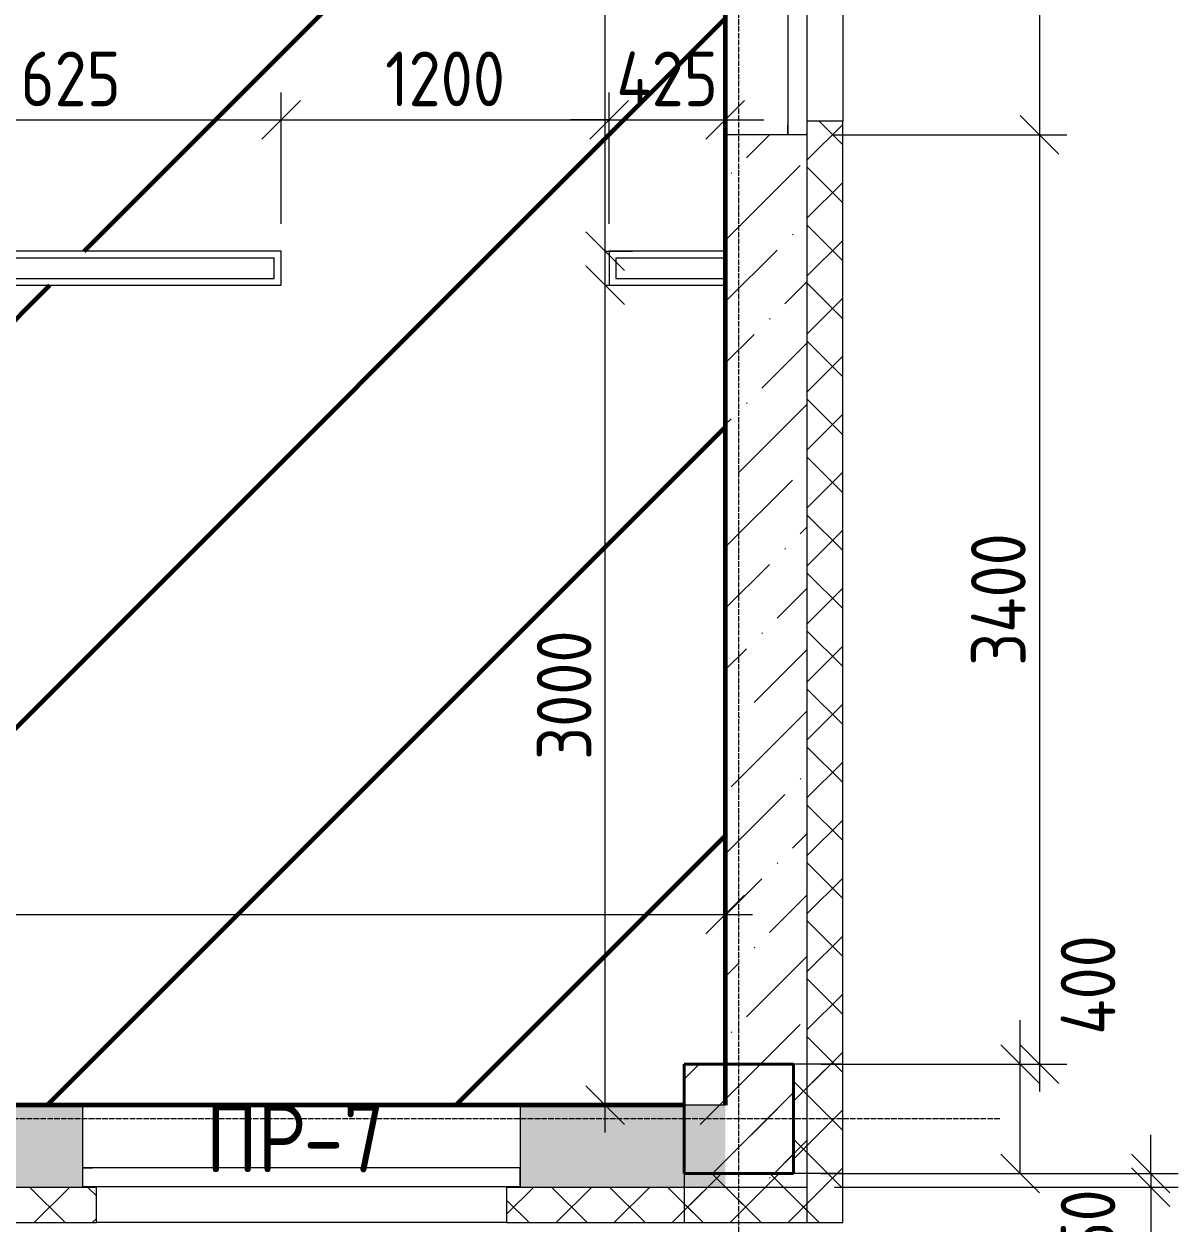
# Model space of a CAD drawing. Header units: millimetres. Extents: x -56773 to 323062, y -262288 to 76460.
# Drawn here: x 58994 to 63216, y -206008 to -201618 of the extents above; entities that cross this region are included whole.
import ezdxf

# ---------------------------------------------------------------- set-up
doc = ezdxf.new("R2010")
doc.units = ezdxf.units.MM
doc.linetypes.add('ADSK_Линия сетки', pattern=[25, 20, -2.5, 0, -2.5])
for name, color, linetype, lineweight in [('1.1)Стяжка керамзит  2 этаж', 5, 'Continuous', 60), ('3.1 Штукатурка внешн стен', 5, 'Continuous', 60), ('_ Окна', 7, 'Continuous', 18), ('Марки', 7, 'Continuous', 20), ('Несущие колонны', 7, 'Continuous', 18), ('Окна', 7, 'Continuous', 9), ('Оси', 7, 'Continuous', 9), ('Размеры', 7, 'Continuous', 9), ('Стены внутренние', 7, 'Continuous', 18), ('Стены наружные', 7, 'Continuous', 18), ('Стены штриховка', 7, 'Continuous', 9)]:
    doc.layers.add(name, color=color, linetype=linetype, lineweight=lineweight)
doc.styles.add('GOST Common_2', font='', dxfattribs={"width": 0.9, "height": 250})
doc.styles.add('GOST Common_3', font='', dxfattribs={"width": 0.9, "height": 200})
doc.styles.get('GOST Common_2').set_extended_font_data('GOST Common')
doc.styles.get('GOST Common_3').set_extended_font_data('GOST Common')
doc.dimstyles.new('ADSK_Основной_2_0', dxfattribs={"dimscale": 304.8, "dimtxt": 201.142999, "dimasz": 0.463911, "dimexe": 0.328084, "dimexo": 0.328084, "dimgap": 0.164042, "dimtad": 1, "dimdec": 3, "dimrnd": 0.001, "dimdsep": 46, "dimtxsty": 'GOST Common_3', "dimblk1": 'OBLIQUE', "dimblk2": 'OBLIQUE', "dimsah": 1, "dimcen": 0.09, "dimdle": 0.328084, "dimazin": 2, "dimtfac": 1, "dimtdec": 4, "dimtix": 1, "dimtmove": 0, "dimatfit": 3, "dimfxl": 1, "dimtvp": 1, "dimtolj": 1, "dimtzin": 0, "dimlwd": 20, "dimlwe": 20, "dimarcsym": 2})
doc.dimstyles.new('ADSK_Основной_2_0_1', dxfattribs={"dimscale": 304.8, "dimtxt": 201.142999, "dimasz": 0.463911, "dimexe": 0.328084, "dimexo": 0.328084, "dimgap": 0.164042, "dimtad": 1, "dimdec": 3, "dimrnd": 0.001, "dimdsep": 46, "dimtxsty": 'GOST Common_3', "dimblk1": 'OBLIQUE', "dimblk2": 'OBLIQUE', "dimsah": 1, "dimcen": 0.09, "dimdle": 0.328084, "dimazin": 2, "dimtfac": 1, "dimtdec": 4, "dimtix": 1, "dimtmove": 1, "dimatfit": 3, "dimfxl": 1, "dimtvp": 1, "dimtolj": 1, "dimtzin": 0, "dimlwd": 20, "dimlwe": 20, "dimarcsym": 2})
doc.dimstyles.new('ADSK_Основной_2_0_2', dxfattribs={"dimscale": 304.8, "dimtxt": 201.142999, "dimasz": 0.463911, "dimexe": 0.328084, "dimexo": 0.328084, "dimgap": 0.164042, "dimtad": 1, "dimdec": 3, "dimrnd": 0.001, "dimdsep": 46, "dimtxsty": 'GOST Common_3', "dimblk1": 'OBLIQUE', "dimblk2": 'OBLIQUE', "dimsah": 1, "dimcen": 0.09, "dimdle": 0.328084, "dimazin": 2, "dimtfac": 1, "dimtdec": 4, "dimtix": 1, "dimtmove": 0, "dimatfit": 3, "dimfxl": 1, "dimtvp": 1, "dimtolj": 1, "dimtzin": 0, "dimlwd": 20, "dimlwe": 20, "dimarcsym": 2})
pattern_1 = [(45, (9.36, -198628.46), (84.18955, 308.69595), [396.875, -79.375, 3.353, -76.022])]
pattern_2 = [(45, (9.36, -198628.46), (-106.066, 106.066), []), (135, (9.36, -198628.46), (-106.066, -106.066), [])]

# ---------------------------------------------------------------- blocks, each defined once
blk = doc.blocks.new('ОКНО L03 _2СТ_RS - ОК-5_1600х2000h-3556615-Кладочный план 4-го этажа')
at = {"layer": '_ Окна'}
for p, q in [((-838.1, 149), (761.9, 149)), ((-838.1, 149), (-838.1, 79)), ((-838.1, 149), (-833.1, 149)), ((-818.1, 149), (-38.1, 149)), ((-38.1, 149), (741.9, 149)), ((761.9, 149), (756.9, 149)), ((761.9, 149), (761.9, 79)), ((-838.1, 79), (761.9, 79)), ((-838.1, 79), (-803.1, 79)), ((-818.1, 79), (-38.1, 79)), ((-38.1, 79), (741.9, 79)), ((761.9, 79), (726.9, 79))]:
    blk.add_line(p, q, dxfattribs=at)
at = {"layer": 'Окна'}
blk.add_line((-888.1, -150), (811.9, -150), dxfattribs=at)
blk = doc.blocks.new('ADSK_КолоннаЖБ_Прямоугольная - 400x400 мм-1807143-Кладочный план 4-го этажа')
at = {"layer": 'Несущие колонны', "lineweight": 40}
for p, q in [((-200, 200), (200, 200)), ((-200, -200), (-200, 200)), ((200, 200), (200, -200)), ((200, -200), (-200, -200))]:
    blk.add_line(p, q, dxfattribs=at)
blk = doc.blocks.new('_Oblique')
at = {"color": 0, "linetype": 'ByBlock', "lineweight": -2}
blk.add_line((-0.5, -0.5), (0.5, 0.5), dxfattribs=at)
blk = doc.blocks.new('*D5834')
at = {"layer": 'Defpoints', "color": 0, "transparency": 16777216}
for p in [(61858.4, -200423.5), (61858.4, -202023.5), (62708.4, -202023.5)]:
    blk.add_point(p, dxfattribs=at)
at = {"layer": 'Размеры', "color": 0, "lineweight": 20, "transparency": 16777216}
for p, q in [((62708.4, -200323.5), (62708.4, -202123.5)), ((61958.4, -200423.5), (62808.4, -200423.5)), ((61958.4, -202023.5), (62808.4, -202023.5))]:
    blk.add_line(p, q, dxfattribs=at)
at = {"layer": 'Размеры', "color": 0, "lineweight": 20, "transparency": 16777216, "xscale": 141.4, "yscale": 141.4, "zscale": 141.4}
for p, rotation in [((62708.4, -200423.5), 90), ((62708.4, -202023.5), 270)]:
    blk.add_blockref('_Oblique', p, dxfattribs=dict(at, rotation=rotation))
at = {"layer": 'Размеры', "color": 0, "lineweight": 9, "transparency": 16777216, "insert": (62558.4, -201223.5), "char_height": 200, "width": 560.473, "attachment_point": 5, "rotation": 90, "style": 'GOST Common_3'}
blk.add_mtext('\\A1;1600', dxfattribs=at)
blk = doc.blocks.new('*D5835')
at = {"layer": 'Defpoints', "color": 0, "transparency": 16777216}
for p in [(61858.4, -202023.5), (61809.4, -205423.5), (62708.4, -205423.5)]:
    blk.add_point(p, dxfattribs=at)
at = {"layer": 'Размеры', "color": 0, "lineweight": 20, "transparency": 16777216}
for p, q in [((62708.4, -201923.5), (62708.4, -205523.5)), ((61958.4, -202023.5), (62808.4, -202023.5)), ((61909.4, -205423.5), (62808.4, -205423.5))]:
    blk.add_line(p, q, dxfattribs=at)
at = {"layer": 'Размеры', "color": 0, "lineweight": 20, "transparency": 16777216, "xscale": 141.4, "yscale": 141.4, "zscale": 141.4}
for p, rotation in [((62708.4, -202023.5), 90), ((62708.4, -205423.5), 270)]:
    blk.add_blockref('_Oblique', p, dxfattribs=dict(at, rotation=rotation))
at = {"layer": 'Размеры', "color": 0, "lineweight": 9, "transparency": 16777216, "insert": (62558.4, -203723.5), "char_height": 200, "width": 625.93, "attachment_point": 5, "rotation": 90, "style": 'GOST Common_3'}
blk.add_mtext('\\A1;3400', dxfattribs=at)
blk = doc.blocks.new('*D5836')
at = {"layer": 'Defpoints', "color": 0, "transparency": 16777216}
for p in [(61809.4, -205423.5), (61809.4, -205823.5), (62638.4, -205823.5)]:
    blk.add_point(p, dxfattribs=at)
at = {"layer": 'Размеры', "color": 0, "lineweight": 20, "transparency": 16777216}
for p, q in [((62638.4, -205423.5), (62638.4, -205262.1)), ((62638.4, -205823.5), (62638.4, -205323.5)), ((61909.4, -205423.5), (62738.4, -205423.5)), ((61909.4, -205823.5), (62738.4, -205823.5))]:
    blk.add_line(p, q, dxfattribs=at)
at = {"layer": 'Размеры', "color": 0, "lineweight": 20, "transparency": 16777216, "xscale": 141.4, "yscale": 141.4, "zscale": 141.4}
for p, rotation in [((62638.4, -205423.5), 90), ((62638.4, -205823.5), 270)]:
    blk.add_blockref('_Oblique', p, dxfattribs=dict(at, rotation=rotation))
at = {"layer": 'Размеры', "color": 0, "lineweight": 9, "transparency": 16777216, "insert": (62786.5, -205316), "char_height": 200, "width": 474.561, "attachment_point": 1, "rotation": 90, "line_spacing_factor": 1.022761, "style": 'GOST Common_3'}
blk.add_mtext('\\A1;400', dxfattribs=at)
blk = doc.blocks.new('*D5837')
at = {"layer": 'Defpoints', "color": 0, "transparency": 16777216}
for p in [(61809.4, -205823.5), (61859.4, -205873.5), (63115.6, -205873.5)]:
    blk.add_point(p, dxfattribs=at)
at = {"layer": 'Размеры', "color": 0, "lineweight": 20, "transparency": 16777216}
for p, q in [((63115.6, -205823.5), (63115.6, -205682.1)), ((61909.4, -205823.5), (63215.6, -205823.5)), ((63115.6, -205823.5), (63115.6, -205873.5)), ((61959.4, -205873.5), (63215.6, -205873.5)), ((63115.6, -205873.5), (63115.6, -206156.3))]:
    blk.add_line(p, q, dxfattribs=at)
at = {"layer": 'Размеры', "color": 0, "lineweight": 20, "transparency": 16777216, "xscale": 141.4, "yscale": 141.4, "zscale": 141.4}
for p, rotation in [((63115.6, -205823.5), 270), ((63115.6, -205873.5), 90)]:
    blk.add_blockref('_Oblique', p, dxfattribs=dict(at, rotation=rotation))
at = {"layer": 'Размеры', "color": 0, "lineweight": 9, "transparency": 16777216, "insert": (62786.5, -206124.3), "char_height": 200, "width": 302.737, "attachment_point": 1, "rotation": 90, "line_spacing_factor": 1.022761, "style": 'GOST Common_3'}
blk.add_mtext('\\A1;50', dxfattribs=at)
blk = doc.blocks.new('*D6290')
at = {"layer": 'Defpoints', "color": 0, "transparency": 16777216}
for p in [(61020, -195798.5), (61120, -195798.5), (61020, -202448.5)]:
    blk.add_point(p, dxfattribs=at)
at = {"layer": 'Размеры', "color": 0, "lineweight": 20, "transparency": 16777216}
for p, q in [((61120, -202548.5), (61120, -195698.5)), ((61120, -195798.5), (61220, -195798.5)), ((61120, -202448.5), (61220, -202448.5))]:
    blk.add_line(p, q, dxfattribs=at)
at = {"layer": 'Размеры', "color": 0, "lineweight": 20, "transparency": 16777216, "xscale": 141.4, "yscale": 141.4, "zscale": 141.4}
for p, rotation in [((61120, -195798.5), 90), ((61120, -202448.5), 270)]:
    blk.add_blockref('_Oblique', p, dxfattribs=dict(at, rotation=rotation))
at = {"layer": 'Размеры', "color": 0, "lineweight": 9, "transparency": 16777216, "insert": (60970, -199123.5), "char_height": 200, "width": 605.475, "attachment_point": 5, "rotation": 90, "style": 'GOST Common_3'}
blk.add_mtext('\\A1;6650', dxfattribs=at)
blk = doc.blocks.new('*D6291')
at = {"layer": 'Defpoints', "color": 0, "transparency": 16777216}
for p in [(61020, -202573.5), (61120, -202573.5), (61020, -205573.5)]:
    blk.add_point(p, dxfattribs=at)
at = {"layer": 'Размеры', "color": 0, "lineweight": 20, "transparency": 16777216}
for p, q in [((61120, -205673.5), (61120, -202473.5)), ((61120, -202573.5), (61220, -202573.5)), ((61120, -205573.5), (61220, -205573.5))]:
    blk.add_line(p, q, dxfattribs=at)
at = {"layer": 'Размеры', "color": 0, "lineweight": 20, "transparency": 16777216, "xscale": 141.4, "yscale": 141.4, "zscale": 141.4}
for p, rotation in [((61120, -202573.5), 90), ((61120, -205573.5), 270)]:
    blk.add_blockref('_Oblique', p, dxfattribs=dict(at, rotation=rotation))
at = {"layer": 'Размеры', "color": 0, "lineweight": 9, "transparency": 16777216, "insert": (60970, -204073.5), "char_height": 200, "width": 605.475, "attachment_point": 5, "rotation": 90, "style": 'GOST Common_3'}
blk.add_mtext('\\A1;3000', dxfattribs=at)
blk = doc.blocks.new('*D6292')
at = {"layer": 'Defpoints', "color": 0, "transparency": 16777216}
for p in [(58309.4, -201868.6), (59934.4, -201968.6), (59934.4, -202448.5)]:
    blk.add_point(p, dxfattribs=at)
at = {"layer": 'Размеры', "color": 0, "lineweight": 20, "transparency": 16777216}
for p, q in [((59934.4, -202348.5), (59934.4, -201868.6)), ((58209.4, -201968.6), (60034.4, -201968.6)), ((58309.4, -201968.6), (58309.4, -202068.6))]:
    blk.add_line(p, q, dxfattribs=at)
at = {"layer": 'Размеры', "color": 0, "lineweight": 20, "transparency": 16777216, "xscale": 141.4, "yscale": 141.4, "zscale": 141.4, "rotation": 180}
blk.add_blockref('_Oblique', (58309.4, -201968.6), dxfattribs=at)
at = {"layer": 'Размеры', "color": 0, "lineweight": 20, "transparency": 16777216, "xscale": 141.4, "yscale": 141.4, "zscale": 141.4}
blk.add_blockref('_Oblique', (59934.4, -201968.6), dxfattribs=at)
at = {"layer": 'Размеры', "color": 0, "lineweight": 9, "transparency": 16777216, "insert": (59121.9, -201818.6), "char_height": 200, "width": 560.473, "attachment_point": 5, "style": 'GOST Common_3'}
blk.add_mtext('\\A1;1625', dxfattribs=at)
blk = doc.blocks.new('*D6293')
at = {"layer": 'Defpoints', "color": 0, "transparency": 16777216}
for p in [(61134.4, -201968.6), (59934.4, -202448.5), (61134.4, -202448.5)]:
    blk.add_point(p, dxfattribs=at)
at = {"layer": 'Размеры', "color": 0, "lineweight": 20, "transparency": 16777216}
for p, q in [((59934.4, -202348.5), (59934.4, -201868.6)), ((61134.4, -202348.5), (61134.4, -201868.6)), ((59834.4, -201968.6), (61234.4, -201968.6))]:
    blk.add_line(p, q, dxfattribs=at)
at = {"layer": 'Размеры', "color": 0, "lineweight": 20, "transparency": 16777216, "xscale": 141.4, "yscale": 141.4, "zscale": 141.4, "rotation": 180}
blk.add_blockref('_Oblique', (59934.4, -201968.6), dxfattribs=at)
at = {"layer": 'Размеры', "color": 0, "lineweight": 20, "transparency": 16777216, "xscale": 141.4, "yscale": 141.4, "zscale": 141.4}
blk.add_blockref('_Oblique', (61134.4, -201968.6), dxfattribs=at)
at = {"layer": 'Размеры', "color": 0, "lineweight": 9, "transparency": 16777216, "insert": (60534.4, -201818.6), "char_height": 200, "width": 560.473, "attachment_point": 5, "style": 'GOST Common_3'}
blk.add_mtext('\\A1;1200', dxfattribs=at)
blk = doc.blocks.new('*D6294')
at = {"layer": 'Defpoints', "color": 0, "transparency": 16777216}
for p in [(61559.4, -201868.6), (61559.4, -201968.6), (61134.4, -202448.5)]:
    blk.add_point(p, dxfattribs=at)
at = {"layer": 'Размеры', "color": 0, "lineweight": 20, "transparency": 16777216}
for p, q in [((61134.4, -202348.5), (61134.4, -201868.6)), ((61134.4, -201968.6), (60993, -201968.6)), ((61134.4, -201968.6), (61559.4, -201968.6)), ((61559.4, -201968.6), (61559.4, -202068.6)), ((61559.4, -201968.6), (61700.8, -201968.6))]:
    blk.add_line(p, q, dxfattribs=at)
at = {"layer": 'Размеры', "color": 0, "lineweight": 20, "transparency": 16777216, "xscale": 141.4, "yscale": 141.4, "zscale": 141.4}
blk.add_blockref('_Oblique', (61134.4, -201968.6), dxfattribs=at)
at = {"layer": 'Размеры', "color": 0, "lineweight": 20, "transparency": 16777216, "xscale": 141.4, "yscale": 141.4, "zscale": 141.4, "rotation": 180}
blk.add_blockref('_Oblique', (61559.4, -201968.6), dxfattribs=at)
at = {"layer": 'Размеры', "color": 0, "lineweight": 9, "transparency": 16777216, "insert": (61346.9, -201818.6), "char_height": 200, "width": 474.561, "attachment_point": 5, "style": 'GOST Common_3'}
blk.add_mtext('\\A1;425', dxfattribs=at)
blk = doc.blocks.new('*D6295')
at = {"layer": 'Defpoints', "color": 0, "transparency": 16777216}
for p in [(55809.4, -204775.8), (61559.4, -204775.8), (61559.4, -204875.8)]:
    blk.add_point(p, dxfattribs=at)
at = {"layer": 'Размеры', "color": 0, "lineweight": 20, "transparency": 16777216}
for p, q in [((55709.4, -204875.8), (61659.4, -204875.8)), ((55809.4, -204875.8), (55809.4, -204975.8)), ((61559.4, -204875.8), (61559.4, -204975.8))]:
    blk.add_line(p, q, dxfattribs=at)
at = {"layer": 'Размеры', "color": 0, "lineweight": 20, "transparency": 16777216, "xscale": 141.4, "yscale": 141.4, "zscale": 141.4, "rotation": 180}
blk.add_blockref('_Oblique', (55809.4, -204875.8), dxfattribs=at)
at = {"layer": 'Размеры', "color": 0, "lineweight": 20, "transparency": 16777216, "xscale": 141.4, "yscale": 141.4, "zscale": 141.4}
blk.add_blockref('_Oblique', (61559.4, -204875.8), dxfattribs=at)
at = {"layer": 'Размеры', "color": 0, "lineweight": 9, "transparency": 16777216, "insert": (58684.4, -204725.8), "char_height": 200, "width": 605.475, "attachment_point": 5, "style": 'GOST Common_3'}
blk.add_mtext('\\A1;5750', dxfattribs=at)

msp = doc.modelspace()

# ---------------------------------------------------------------- hatches: boundary and pattern name
at = {"layer": '1.1)Стяжка керамзит  2 этаж', "transparency": 33554687}
h = msp.add_hatch(dxfattribs=at)
h.set_pattern_fill('ANSI31', color=5, scale=333)
h.paths.add_polyline_path([(61559.3615, -200373.4914), (61559.3615, -199823.4914), (61409.3615, -199823.4914), (61409.3615, -199423.4914), (61559.3615, -199423.4914), (61559.3615, -199048.4914), (58309.3615, -199048.4914), (58309.3615, -200948.4914), (58184.3615, -200948.4914), (58184.3615, -199898.4914), (55984.3615, -199898.4914), (55984.3615, -202273.4914), (58184.3615, -202273.4914), (58184.3615, -202148.4914), (58309.3615, -202148.4914), (58309.3615, -202448.4914), (59934.3615, -202448.4914), (59934.3615, -202573.4914), (55809.3615, -202573.4914), (55809.3615, -205423.4914), (55809.3615, -205573.4914), (56409.3615, -205573.4914), (58059.3615, -205573.4914), (59209.3615, -205573.4914), (60859.3615, -205573.4914), (61409.3615, -205573.4914), (61409.3615, -205423.4914), (61559.3615, -205423.4914), (61559.3615, -202573.4914), (61134.3615, -202573.4914), (61134.3615, -202448.4914), (61559.3615, -202448.4914), (61559.3615, -202023.4914)])
at = {"layer": 'Несущие колонны', "lineweight": 9}
h = msp.add_hatch(dxfattribs=at)
h.set_pattern_fill('FP_1', color=256, style=0, pattern_type=2)
h.set_pattern_definition([(45, (9.36, -198628.46), (-224.5064, 224.5064), []), (45, (233.87, -198628.46), (-224.5064, 224.5064), [396.875, -79.375, 3.353, -76.022])])
h.paths.add_polyline_path([(61409.3615, -205823.4914), (61809.3615, -205823.4914), (61809.3615, -205423.4914), (61409.3615, -205423.4914), (61409.3615, -205675.6837)])
at = {"layer": 'Стены внутренние', "lineweight": 9}
h = msp.add_hatch(dxfattribs=at)
h.set_pattern_fill('FP_2', color=256, style=0, pattern_type=2)
h.set_pattern_definition(pattern_1)
h.paths.add_polyline_path([(61859.3615, -205873.4914), (61858.3615, -202023.4914), (61559.3615, -202023.4914), (61559.3615, -205873.4914)])
h.paths.add_polyline_path([(61858.3615, -200473.4914), (61859.3615, -200473.4914), (61858.3615, -198223.4914), (61559.3615, -198223.4914), (61559.3615, -199423.4914), (61809.3615, -199423.4914), (61809.3615, -199823.4914), (61559.3615, -199823.4914), (61559.3615, -200423.4914), (61858.3615, -200423.4914)])
h.paths.add_polyline_path([(61859.3615, -196673.4914), (61858.3615, -194423.4914), (61559.3615, -194423.4914), (61559.3615, -196623.4914), (61858.3615, -196623.4914), (61858.3615, -196673.4914)])
h.paths.add_polyline_path([(61858.3615, -192873.4914), (61859.3615, -192873.4914), (61859.3615, -189273.4914), (61559.3615, -189273.4914), (61559.3615, -192823.4914), (61858.3615, -192823.4914)])
h = msp.add_hatch(dxfattribs=at)
h.set_pattern_fill('FP_2', color=256, style=0, pattern_type=2)
h.set_pattern_definition(pattern_1)
h.paths.add_polyline_path([(59259.3615, -205873.4914), (59259.3615, -205872.4914), (59209.3615, -205872.4914), (59209.3615, -205573.4914), (58009.3615, -205573.4914), (58009.3615, -205872.4914), (57959.3615, -205873.4914)])
h.paths.add_polyline_path([(60759.3615, -205873.4914), (61559.3615, -205873.4914), (61559.3615, -205573.4914), (60809.3615, -205573.4914), (60809.3615, -205872.4914), (60759.3615, -205872.4914)])
h.paths.add_polyline_path([(56459.3615, -205873.4914), (56459.3615, -205872.4914), (56409.3615, -205872.4914), (56409.3615, -205573.4914), (54809.3615, -205573.4914), (54809.3615, -205872.4914), (56097.859, -205873.4914)])
h.paths.add_polyline_path([(53259.3615, -205873.4914), (53259.3615, -205872.4914), (53209.3615, -205872.4914), (53209.3615, -205573.4914), (52009.3615, -205573.4914), (52009.3615, -205872.4914), (52797.6931, -205873.4914)])
h.paths.add_polyline_path([(48459.3615, -205873.4914), (50409.3615, -205872.4914), (50409.3615, -205573.4914), (48509.3615, -205573.4914), (48509.3615, -205872.4914), (48459.3615, -205872.4914)])
h.paths.add_polyline_path([(39597.0293, -205873.4914), (40609.3615, -205872.4914), (40609.3615, -205573.4914), (39009.3615, -205573.4914), (39009.3615, -205872.4914), (38959.3615, -205873.4914)])
h.paths.add_polyline_path([(37459.3615, -205873.4914), (37459.3615, -205872.4914), (37409.3615, -205872.4914), (37409.3615, -205573.4914), (36209.3615, -205573.4914), (36209.3615, -205872.4914), (36296.8633, -205873.4914)])
h.paths.add_polyline_path([(46959.3615, -205873.4914), (46959.3615, -205872.4914), (46909.3615, -205872.4914), (46909.3615, -205573.4914), (45009.3615, -205573.4914), (45009.3615, -205872.4914), (46197.3612, -205873.4914)])
h.paths.add_polyline_path([(42897.1952, -205873.4914), (43409.3615, -205872.4914), (43409.3615, -205573.4914), (42209.3615, -205573.4914), (42209.3615, -205872.4914), (42159.3615, -205873.4914)])
h.paths.add_polyline_path([(34659.3615, -205873.4914), (34659.3615, -205872.4914), (34609.3615, -205872.4914), (34609.3615, -205573.4914), (34009.3615, -205573.4914), (34009.3615, -205823.4914), (33609.3615, -205823.4914), (33609.3615, -205573.4914), (33009.3615, -205573.4914), (33009.3615, -205872.4914), (32996.6974, -205873.4914)])
h.paths.add_polyline_path([(22659.3615, -205873.4914), (22659.3615, -205872.4914), (22609.3615, -205872.4914), (22609.3615, -205573.4914), (22009.3615, -205573.4914), (22009.3615, -205823.4914), (21609.3615, -205823.4914), (21609.3615, -205573.4914), (21009.3615, -205573.4914), (21009.3615, -205872.4914), (20959.3615, -205873.4914)])
h.paths.add_polyline_path([(28659.3615, -205873.4914), (28659.3615, -205872.4914), (28609.3615, -205872.4914), (28609.3615, -205573.4914), (27009.3615, -205573.4914), (27009.3615, -205872.4914), (26959.3615, -205873.4914)])
h.paths.add_polyline_path([(25459.3615, -205873.4914), (25459.3615, -205872.4914), (25409.3615, -205872.4914), (25409.3615, -205573.4914), (24209.3615, -205573.4914), (24209.3615, -205872.4914), (24159.3615, -205873.4914)])
h.paths.add_polyline_path([(19459.3615, -205873.4914), (19459.3615, -205872.4914), (19409.3615, -205872.4914), (19409.3615, -205573.4914), (18209.3615, -205573.4914), (18209.3615, -205872.4914), (18159.3615, -205873.4914)])
h.paths.add_polyline_path([(31459.3615, -205873.4914), (31459.3615, -205872.4914), (31409.3615, -205872.4914), (31409.3615, -205573.4914), (30209.3615, -205573.4914), (30209.3615, -205872.4914), (30159.3615, -205873.4914)])
h.paths.add_polyline_path([(16659.3615, -205873.4914), (16659.3615, -205872.4914), (16609.3615, -205872.4914), (16609.3615, -205573.4914), (16009.3615, -205573.4914), (16009.3615, -205823.4914), (15609.3615, -205823.4914), (15609.3615, -205573.4914), (15009.3615, -205573.4914), (15009.3615, -205823.4914), (14609.3615, -205823.4914), (14609.3615, -205573.4914), (14009.3615, -205573.4914), (14009.3615, -205872.4914), (16495.8676, -205873.4914)])
h.paths.add_polyline_path([(9659.3615, -205873.4914), (9659.3615, -205872.4914), (9609.3615, -205872.4914), (9609.3615, -205573.4914), (9009.3615, -205573.4914), (9009.3615, -205823.4914), (8609.3615, -205823.4914), (8609.3615, -205573.4914), (8009.3615, -205573.4914), (8009.3615, -205872.4914), (7959.3615, -205873.4914)])
h.paths.add_polyline_path([(11159.3615, -205873.4914), (12409.3615, -205872.4914), (12409.3615, -205573.4914), (11209.3615, -205573.4914), (11209.3615, -205872.4914), (11159.3615, -205872.4914)])
h.paths.add_polyline_path([(3659.3615, -205873.4914), (3659.3615, -205872.4914), (3609.3615, -205872.4914), (3609.3615, -205573.4914), (3009.3615, -205573.4914), (3009.3615, -205823.4914), (2609.3615, -205823.4914), (2609.3615, -205573.4914), (2009.3615, -205573.4914), (2009.3615, -205872.4914), (3295.2038, -205873.4914)])
h.paths.add_polyline_path([(-840.6385, -205873.4914), (409.3615, -205872.4914), (409.3615, -205573.4914), (-790.6385, -205573.4914), (-790.6385, -205872.4914), (-840.6385, -205872.4914)])
h.paths.add_polyline_path([(-2340.6385, -205873.4914), (-2340.6385, -205872.4914), (-2390.6385, -205872.4914), (-2390.6385, -205573.4914), (-2990.6385, -205573.4914), (-2990.6385, -205873.4914)])
h.paths.add_polyline_path([(5159.3615, -205873.4914), (6409.3615, -205872.4914), (6409.3615, -205573.4914), (5209.3615, -205573.4914), (5209.3615, -205872.4914), (5159.3615, -205872.4914)])
at = {"layer": 'Стены наружные', "lineweight": 9}
h = msp.add_hatch(dxfattribs=at)
h.set_pattern_fill('FP_4', color=256, style=0, pattern_type=2)
h.set_pattern_definition(pattern_2)
h.paths.add_polyline_path([(61989.3615, -205873.4914), (61989.3615, -201973.4914), (61859.3615, -201973.4914), (61859.3615, -205873.4914), (61873.1494, -205873.4914)])
h.paths.add_polyline_path([(61989.3615, -200473.4914), (61989.3615, -198173.4914), (61859.3615, -198173.4914), (61859.3615, -200473.4914)])
h.paths.add_polyline_path([(61859.3615, -196673.4914), (61989.3615, -196673.4914), (61989.3615, -194373.4914), (61859.3615, -194373.4914), (61859.3615, -195092.7203)])
h.paths.add_polyline_path([(61859.3615, -192873.4914), (61989.3615, -192873.4914), (61989.3615, -188973.4914), (61859.3615, -188973.4914), (61859.3615, -192270.5967)])
h = msp.add_hatch(dxfattribs=at)
h.set_pattern_fill('FP_4', color=256, style=0, pattern_type=2)
h.set_pattern_definition(pattern_2)
h.paths.add_polyline_path([(61809.3615, -205823.4914), (61989.3615, -205823.4914), (61989.3615, -205423.4914), (61809.3615, -205423.4914), (61809.3615, -205675.6837)])
h = msp.add_hatch(dxfattribs=at)
h.set_pattern_fill('FP_4', color=256, style=0, pattern_type=2)
h.set_pattern_definition(pattern_2)
h.paths.add_polyline_path([(61859.3615, -206003.4914), (61859.3615, -205823.4914), (61409.3615, -205823.4914), (61409.3615, -206003.4914)])
h = msp.add_hatch(dxfattribs=at)
h.set_pattern_fill('FP_4', color=256, style=0, pattern_type=2)
h.set_pattern_definition(pattern_2)
h.paths.add_polyline_path([(61989.3615, -206003.4914), (61989.3615, -205873.4914), (60759.3615, -205873.4914), (60759.3615, -206003.4914), (61873.1494, -206003.4914)])
h.paths.add_polyline_path([(57959.3615, -206003.4914), (59259.3615, -206003.4914), (59259.3615, -205873.4914), (57959.3615, -205873.4914)])
h.paths.add_polyline_path([(40659.3615, -206003.4914), (40659.3615, -205873.4914), (38959.3615, -205873.4914), (38959.3615, -206003.4914), (39597.0293, -206003.4914)])
h.paths.add_polyline_path([(51959.3615, -206003.4914), (53259.3615, -206003.4914), (53259.3615, -205873.4914), (51959.3615, -205873.4914)])
h.paths.add_polyline_path([(42159.3615, -206003.4914), (43459.3615, -206003.4914), (43459.3615, -205873.4914), (42159.3615, -205873.4914)])
h.paths.add_polyline_path([(44959.3615, -206003.4914), (46959.3615, -206003.4914), (46959.3615, -205873.4914), (44959.3615, -205873.4914)])
h.paths.add_polyline_path([(37459.3615, -206003.4914), (37459.3615, -205873.4914), (36159.3615, -205873.4914), (36159.3615, -206003.4914), (36296.8633, -206003.4914)])
h.paths.add_polyline_path([(56097.859, -206003.4914), (56459.3615, -206003.4914), (56459.3615, -205873.4914), (54759.3615, -205873.4914), (54759.3615, -206003.4914)])
h.paths.add_polyline_path([(48459.3615, -206003.4914), (50459.3615, -206003.4914), (50459.3615, -205873.4914), (48459.3615, -205873.4914)])
h.paths.add_polyline_path([(32996.6974, -206003.4914), (34659.3615, -206003.4914), (34659.3615, -205873.4914), (32959.3615, -205873.4914), (32959.3615, -206003.4914)])
h.paths.add_polyline_path([(16659.3615, -206003.4914), (16659.3615, -205873.4914), (13959.3615, -205873.4914), (13959.3615, -206003.4914), (16495.8676, -206003.4914)])
h.paths.add_polyline_path([(31459.3615, -206003.4914), (31459.3615, -205873.4914), (30159.3615, -205873.4914), (30159.3615, -206003.4914)])
h.paths.add_polyline_path([(18159.3615, -206003.4914), (19459.3615, -206003.4914), (19459.3615, -205873.4914), (18159.3615, -205873.4914)])
h.paths.add_polyline_path([(20959.3615, -206003.4914), (22659.3615, -206003.4914), (22659.3615, -205873.4914), (20959.3615, -205873.4914)])
h.paths.add_polyline_path([(26959.3615, -206003.4914), (28659.3615, -206003.4914), (28659.3615, -205873.4914), (26959.3615, -205873.4914)])
h.paths.add_polyline_path([(25459.3615, -206003.4914), (25459.3615, -205873.4914), (24159.3615, -205873.4914), (24159.3615, -206003.4914)])
h.paths.add_polyline_path([(459.3615, -206003.4914), (459.3615, -205873.4914), (-840.6385, -205873.4914), (-840.6385, -206003.4914), (-4.9621, -206003.4914)])
h.paths.add_polyline_path([(12459.3615, -206003.4914), (12459.3615, -205873.4914), (11159.3615, -205873.4914), (11159.3615, -206003.4914)])
h.paths.add_polyline_path([(9659.3615, -206003.4914), (9659.3615, -205873.4914), (7959.3615, -205873.4914), (7959.3615, -206003.4914)])
h.paths.add_polyline_path([(1959.3615, -206003.4914), (3659.3615, -206003.4914), (3659.3615, -205873.4914), (1959.3615, -205873.4914)])
h.paths.add_polyline_path([(-2990.6385, -206003.4914), (-2340.6385, -206003.4914), (-2340.6385, -205873.4914), (-2990.6385, -205873.4914)])
h.paths.add_polyline_path([(5159.3615, -206003.4914), (6459.3615, -206003.4914), (6459.3615, -205873.4914), (5159.3615, -205873.4914)])

# ---------------------------------------------------------------- linework, layer by layer
at = {"layer": '3.1 Штукатурка внешн стен'}
for points in [[(61559.3615, -195798.4914), (61559.3615, -205573.4914)], [(61409.3615, -205573.4914), (-19390.6385, -205573.4914)]]:
    msp.add_lwpolyline(points, dxfattribs=at)
at = {"layer": 'Несущие колонны', "lineweight": 9}
for p, q in [((61809.3615, -205423.4914), (61409.3615, -205423.4914)), ((61409.3615, -205423.4914), (61409.3615, -205823.4914)), ((61809.3615, -205823.4914), (61809.3615, -205423.4914)), ((61409.3615, -205823.4914), (61809.3615, -205823.4914))]:
    msp.add_line(p, q, dxfattribs=at)
at = {"layer": 'Оси', "linetype": 'ADSK_Линия сетки', "lineweight": 5}
for p, q in [((61609.3615, -209602.3427), (61609.3615, -188601.0153)), ((62563.3938, -205623.4914), (-25230.7352, -205623.4914))]:
    msp.add_line(p, q, dxfattribs=at)
at = {"layer": 'Стены внутренние', "lineweight": 5}
for p, q in [((61559.3615, -202023.4914), (61559.3615, -200423.4914)), ((61859.3615, -201973.4914), (61858.3615, -201973.4914)), ((61858.3615, -201973.4914), (61858.3615, -202023.4914)), ((61559.3615, -202023.4914), (61559.3615, -202448.4914)), ((61858.3615, -202023.4914), (61559.3615, -202023.4914)), ((59934.3615, -202448.4914), (58309.3615, -202448.4914)), ((59934.3615, -202573.4914), (59934.3615, -202448.4914)), ((61559.3615, -202448.4914), (61134.3615, -202448.4914)), ((61134.3615, -202448.4914), (61134.3615, -202573.4914)), ((55809.3615, -202573.4914), (59934.3615, -202573.4914)), ((61134.3615, -202573.4914), (61559.3615, -202573.4914)), ((61559.3615, -202573.4914), (61559.3615, -205573.4914)), ((59209.3615, -205573.4914), (58009.3615, -205573.4914)), ((59209.3615, -205872.4914), (59209.3615, -205573.4914)), ((59209.3615, -205573.4914), (60809.3615, -205573.4914)), ((61559.3615, -205573.4914), (60809.3615, -205573.4914)), ((60809.3615, -205573.4914), (60809.3615, -205872.4914)), ((59259.3615, -205872.4914), (59209.3615, -205872.4914)), ((59259.3615, -205873.4914), (59259.3615, -205872.4914)), ((60809.3615, -205872.4914), (60759.3615, -205872.4914)), ((60759.3615, -205872.4914), (60759.3615, -205873.4914)), ((61559.3615, -205873.4914), (61859.3615, -205873.4914))]:
    msp.add_line(p, q, dxfattribs=at)
at = {"layer": 'Стены наружные', "lineweight": 9}
for p, q in [((61989.3615, -200473.4914), (61989.3615, -201973.4914)), ((61989.3615, -201973.4914), (61859.3615, -201973.4914)), ((61989.3615, -206003.4914), (61989.3615, -201973.4914)), ((61809.3615, -205423.4914), (61809.3615, -205823.4914)), ((61989.3615, -205423.4914), (61809.3615, -205423.4914)), ((61989.3615, -205823.4914), (61409.3615, -205823.4914)), ((61409.3615, -205823.4914), (61409.3615, -206003.4914)), ((59259.3615, -206003.4914), (59259.3615, -205873.4914)), ((60759.3615, -205873.4914), (60759.3615, -206003.4914)), ((61859.3615, -206003.4914), (61859.3615, -205873.4914)), ((57959.3615, -206003.4914), (59259.3615, -206003.4914)), ((60759.3615, -206003.4914), (59259.3615, -206003.4914)), ((60759.3615, -206003.4914), (61989.3615, -206003.4914))]:
    msp.add_line(p, q, dxfattribs=at)
at = {"layer": 'Стены штриховка', "lineweight": 9}
for p, q in [((61859.3615, -205873.4914), (61859.3615, -201973.4914)), ((61559.3615, -202573.4914), (61559.3615, -202448.4914)), ((58284.3615, -202473.4914), (59909.3615, -202473.4914)), ((59909.3615, -202548.4914), (59909.3615, -202473.4914)), ((61159.3615, -202473.4914), (61159.3615, -202548.4914)), ((61159.3615, -202473.4914), (61559.3615, -202473.4914)), ((55784.3615, -202548.4914), (59909.3615, -202548.4914)), ((61159.3615, -202548.4914), (61559.3615, -202548.4914)), ((57959.3615, -205873.4914), (59259.3615, -205873.4914)), ((60759.3615, -205873.4914), (61559.3615, -205873.4914))]:
    msp.add_line(p, q, dxfattribs=at)

# ---------------------------------------------------------------- block references
at = {"layer": 'Несущие колонны', "lineweight": 9, "rotation": 89.9999999999999}
msp.add_blockref('ADSK_КолоннаЖБ_Прямоугольная - 400x400 мм-1807143-Кладочный план 4-го этажа', (61609.3615, -205623.4914), dxfattribs=at)
at = {"layer": 'Окна'}
for p, rotation in [((61709.3615, -201261.5914), 269.9999999999997), ((59971.2615, -205723.4914), 180)]:
    msp.add_blockref('ОКНО L03 _2СТ_RS - ОК-5_1600х2000h-3556615-Кладочный план 4-го этажа', p, dxfattribs=dict(at, rotation=rotation))

# ---------------------------------------------------------------- texts
at = {"layer": 'Марки', "lineweight": 9, "char_height": 250, "attachment_point": 1, "style": 'GOST Common_2'}
for s, insert, width in [('ПР', (59659.4307, -205569.5103), 432.91125), ('-7', (60016.6182, -205569.5103), 389.620125)]:
    msp.add_mtext(s, dxfattribs=dict(at, insert=insert, width=width))

# ---------------------------------------------------------------- dimensions: what is measured, and where the dimension line sits
at = {"layer": 'Размеры', "lineweight": 9}
for base, p1, p2, dimstyle, override, picture, middle in [((61119.9649, -195798.4914), (61019.98, -202448.4914), (61019.98, -195798.4914), 'ADSK_Основной_2_0_2', {"dimpost": '<>', "dimfxl": 6650}, '*D6290', (60969.9649, -199123.4914)), ((62708.4332, -202023.4914), (61858.3615, -200423.4914), (61858.3615, -202023.4914), 'ADSK_Основной_2_0_1', {"dimpost": '<>', "dimfxl": 1600}, '*D5834', (62558.4332, -201223.4914)), ((62708.4332, -205423.4914), (61858.3615, -202023.4914), (61809.3615, -205423.4914), 'ADSK_Основной_2_0_1', {"dimpost": '<>', "dimfxl": 3400.35307}, '*D5835', (62558.4332, -203723.4914)), ((61119.9649, -202573.4914), (61019.98, -205573.4914), (61019.98, -202573.4914), 'ADSK_Основной_2_0_2', {"dimpost": '<>', "dimfxl": 3000}, '*D6291', (60969.9649, -204073.4914))]:
    dim = msp.add_linear_dim(base=base, p1=p1, p2=p2, angle=90, dimstyle=dimstyle, override=override, dxfattribs=at)
    dim.commit()
    dim.dimension.update_dxf_attribs({"geometry": picture, "text_midpoint": middle})
for base, p1, p2, override, picture, middle in [((59934.3615, -201968.5743), (58309.3615, -201868.5894), (59934.3615, -202448.4914), {"dimpost": '<>', "dimfxl": 1725.372803}, '*D6292', (59121.8615, -201818.5743)), ((61134.3615, -201968.5743), (59934.3615, -202448.4914), (61134.3615, -202448.4914), {"dimpost": '<>', "dimfxl": 1200}, '*D6293', (60534.3615, -201818.5743)), ((61559.3615, -201968.5743), (61134.3615, -202448.4914), (61559.3615, -201868.5894), {"dimpost": '<>', "dimfxl": 718.965444}, '*D6294', (61346.8615, -201818.5743)), ((61559.3615, -204875.8277), (55809.3615, -204775.8428), (61559.3615, -204775.8428), {"dimpost": '<>', "dimfxl": 5750}, '*D6295', (58684.3615, -204725.8277))]:
    dim = msp.add_linear_dim(base=base, p1=p1, p2=p2, dimstyle='ADSK_Основной_2_0_2', override=override, dxfattribs=at)
    dim.commit()
    dim.dimension.update_dxf_attribs({"geometry": picture, "text_midpoint": middle})
for base, p1, p2, override, picture, middle in [((62638.411, -205823.4914), (61809.3615, -205423.4914), (61809.3615, -205823.4914), {"dimpost": '<>', "dimfxl": 400}, '*D5836', (62919.8395, -205262.0866)), ((63115.5538, -205873.4914), (61809.3615, -205823.4914), (61859.3615, -205873.4914), {"dimpost": '<>', "dimfxl": 70.710678}, '*D5837', (62919.8395, -206156.2914))]:
    dim = msp.add_linear_dim(base=base, p1=p1, p2=p2, angle=90, dimstyle='ADSK_Основной_2_0', override=override, dxfattribs=at)
    dim.commit()
    dim.dimension.update_dxf_attribs({"geometry": picture, "text_midpoint": middle, "dimtype": 160, "text_rotation": 90})

doc.saveas('drawing.dxf')
